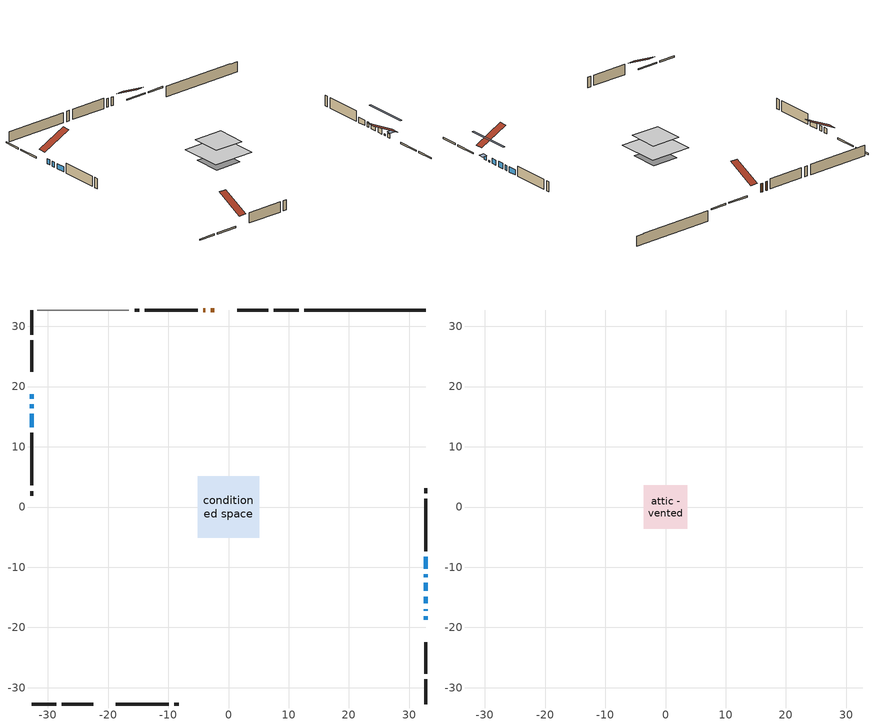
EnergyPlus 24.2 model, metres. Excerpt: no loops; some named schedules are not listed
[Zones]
conditioned space
 floor outside (Floor1 construction): -0.57,-0.57 -0.57,0.57 0.57,0.57 0.57,-0.57 z0.8
 floor adiabatic (AdiabaticFloorConstruction): -5.1,-5.1 -5.1,5.1 5.1,5.1 5.1,-5.1 z0.8
 floor foundation (Slab1 construction): -3.3,-3.3 -3.3,3.3 3.3,3.3 3.3,-3.3 z-1.64
 wall outside (RimJoist1 construction): 11.67,32.72 7.54,32.72 / -32.72,-32.72 -28.59,-32.72 / -32.72,32.72 -32.72,28.59 / 32.72,-32.72 32.72,-28.59 z0.8:1.1
 wall outside (RimJoist2 construction): 6.62,32.72 1.41,32.72 / -27.66,-32.72 -22.46,-32.72 / -32.72,27.66 -32.72,22.46 / 32.72,-27.66 32.72,-22.46 z0.8:1.1
 wall outside (AdiabaticWallConstruction 1): -2.34,32.72 -2.93,32.72 / -3.86,32.72 -4.22,32.72 z0.8:2.83
 wall outside (AdiabaticWallConstruction): 32.72,-18.71 32.72,-18.15 z0.8:1.72; 32.72,-17.22 32.72,-16.94 z0.8:1.17; -32.72,18.71 -32.72,18 / 32.72,-16.02 32.72,-14.87 / 32.72,-13.95 32.72,-12.56 / -32.72,17.07 -32.72,16.39 / 32.72,-11.63 32.72,-11.17 / 32.72,-10.24 32.72,-8.29 / -32.72,15.46 -32.72,13.27 z0.8:2.02
 wall outside (Wall1 construction): -5.15,32.72 -13.9,32.72 / -18.71,-32.72 -9.95,-32.72 / -32.72,12.34 -32.72,3.58 / 32.72,-7.36 32.72,1.39 z0.8:3.24
 wall outside (Wall3 construction): -14.83,32.72 -15.6,32.72 / -9.02,-32.72 -8.26,-32.72 / -32.72,2.65 -32.72,1.89 / 32.72,2.32 32.72,3.09 z0.8:3.24
 wall foundation (FoundationWall1 construction): 12.6,32.72,-1.64 12.6,32.72,0.8 30.7,32.72,0.8 30.7,32.72,0.75 32.72,32.72,0.75 32.72,32.72,-1.64
 wall adiabatic (Wall4 construction): -16.53,32.72 -31.79,32.72 z0.8:3.24
 window (WindowConstruction 6): 32.72,-18.71 32.72,-18.15 z0.8:1.71
 window (WindowConstruction 8): 32.72,-17.22 32.72,-16.95 z0.8:1.16
 window (WindowConstruction 7): -32.72,18.71 -32.72,18 z0.8:2.02
 window (WindowConstruction): 32.72,-16.02 32.72,-14.87 z0.8:2.02
 window (WindowConstruction 1): 32.72,-13.94 32.72,-12.56 z0.8:2.02
 window (WindowConstruction 2): -32.72,17.07 -32.72,16.39 z0.8:2.02
 window (WindowConstruction 3): 32.72,-11.63 32.72,-11.17 z0.8:2.02
 window (WindowConstruction 4): 32.72,-10.24 32.72,-8.29 z0.8:2.02
 window (WindowConstruction 5): -32.72,15.46 -32.72,13.27 z0.8:2.02
 door (Door): -2.34,32.72 -2.93,32.72 z0.8:2.83
 door (Door 1): -3.86,32.72 -4.22,32.72 z0.8:2.83
 ceiling adiabatic (AdiabaticFloorConstruction): 5.1,-5.1 5.1,5.1 -5.1,5.1 -5.1,-5.1 z0.8
attic - vented
 floor to conditioned space (Floor2 construction Reversed): -3.58,-3.58 -3.58,3.58 3.58,3.58 3.58,-3.58 z3.24
 roof outside (Roof1 construction): -1.41,32.72,3.24 -1.41,25.94,6.63 0.49,25.94,6.63 0.49,32.72,3.24; -19.64,-32.72,3.24 -19.64,-25.94,6.63 -21.53,-25.94,6.63 -21.53,-32.72,3.24; -32.72,19.64,3.24 -25.94,19.64,6.63 -25.94,21.53,6.63 -32.72,21.53,3.24; 32.72,-19.64,3.24 25.94,-19.64,6.63 25.94,-21.53,6.63 32.72,-21.53,3.24
shading: 32.72,-17.85 32.72,-19.01 33.93,-19.01 33.93,-17.85 z2.01; 32.72,-11.87 32.72,-22.3 33.13,-22.3 33.13,-11.87 z6.24
[Building]
Building 1: Terrain=Suburbs
[Site:Location]
Halifax Intl AP_NS: Latitude {deg}=44.88; Longitude {deg}=-63.51; Time Zone {hr}=-4; Elevation {m}=145; Keep Site Location Information=Yes
[Site:GroundTemperature:Shallow]
3.15511, 1.33576, 1.19006, 2.05344, 5.51939, 8.9692, 11.96, 13.8546, 14.0156, 12.4746, 9.56009, 6.2161
[Site:WaterMainsTemperature]
Calculation Method=Schedule; Temperature Schedule=mains temperature schedule
[Material] Roughness=Rough; Thermal Absorptance=0.9
Name | Thickness {m} | Conductivity {W/m-K} | Density {kg/m3} | Specific Heat {J/kg-K} | Solar Absorptance | Visible Absorptance
asphalt or fiberglass shingles | 0.00635 | 0.162714 | 1121.4 | 1465.45 | 0.4 | 0.4
ceiling loosefill ins | 0.254 | 0.0480833 | 16.02 | 1046.75 | 0.7 | 0.7
ceiling stud and cavity | 0.1397 | 0.110806 | 65.682 | 1177.47 | 0.7 | 0.7
concrete 4.0 in. | 0.1016 | 1.803125 | 2242.8 | 837.4 | 0.7 | 0.7
concrete 8.0 in. | 0.2032 | 1.803125 | 2242.8 | 837.4 | 0.7 | 0.7
door material | 0.04445 | 0.0451087 | 512.64 | 1214.23 | 0.7 | 0.7
door material 1 | 0.04445 | 0.20624 | 512.64 | 1214.23 | 0.7 | 0.7
exterior vertical ins | 0.07309 | 0.029427 | 32.04 | 1214.23 | 0.7 | 0.7
floor covering | 0.0127 | 0.0433444 | 54.468 | 1339.84 | 0.6 | 0.6
floor rigid ins; rim joist rigid ins; wall rigid ins | 0.051816 | 0.029427 | 32.04 | 1214.23 | 0.7 | 0.7
floor rigid ins 1; wall rigid ins 2 | 0.512978 | 0.029427 | 32.04 | 1214.23 | 0.7 | 0.7
floor stud and cavity | 0.1397 | 0.0905476 | 92.3553 | 1139.71 | 0.7 | 0.7
floor stud and cavity 1 | 0.1397 | 1.75129 | 37.0049 | 1207.88 | 0.7 | 0.7
furniture material conditioned space 1 | 0.1524 | 0.115458 | 640.8 | 1214.23 | 0.6 | 0.6
gypsum board | 0.0127 | 0.160291 | 801 | 837.4 | 0.6 | 0.6
gypsum board 1 | 0.0127 | 0.160291 | 801 | 837.4 | 0.7 | 0.7
osb sheathing 0.5 in. | 0.0127 | 0.115458 | 512.64 | 1214.23 | 0.7 | 0.7
osb sheathing 0.75 in. | 0.01905 | 0.115458 | 512.64 | 1214.23 | 0.7 | 0.7
osb sheathing 2.0 in. | 0.0508 | 0.115458 | 512.64 | 1214.23 | 0.7 | 0.7
rim joist stud and cavity | 0.0508 | 0.0452492 | 125.044 | 1163.47 | 0.6 | 0.6
rim joist stud and cavity 1 | 0.0508 | 0.0406006 | 125.044 | 1163.47 | 0.6 | 0.6
wall rigid ins 1 | 0.051816 | 0.029427 | 32.04 | 1214.23 | 0.4 | 0.4
wall stud and cavity | 0.1397 | 0.231988 | 139.0536 | 1170.24 | 0.7 | 0.7
wall stud and cavity 1 | 0.1397 | 0.0772735 | 139.0536 | 1170.24 | 0.7 | 0.7
wall stud and cavity 2 | 0.1397 | 0.18258 | 139.0536 | 1170.24 | 0.7 | 0.7
wall stud and cavity 3 | 0.0889 | 0.380278 | 52.3479 | 1209.89 | 0.7 | 0.7
wall stud and cavity 4 | 0.0889 | 0.391764 | 83.0341 | 1211.67 | 0.7 | 0.7
wood siding | 0.0254 | 0.102417 | 544.68 | 1172.36 | 0.4 | 0.4
wood siding 1; wood siding 2; wood siding 3 | 0.0254 | 0.102417 | 544.68 | 1172.36 | 0.7 | 0.7
[WindowMaterial:SimpleGlazingSystem]
Name | U-Factor {W/m2-K} | Solar Heat Gain Coefficient
WindowMaterial | 2.81969 | 0.47
WindowMaterial 1 | 2.27801 | 0.63
WindowMaterial 2 | 3.16946 | 0.55
WindowMaterial 3 | 3.02126 | 0.61
WindowMaterial 4 | 3.04681 | 0.63
WindowMaterial 5 | 3.10246 | 0.6
WindowMaterial 6 | 2.433023 | 0.56
WindowMaterial 7 | 2.97414 | 0.62
WindowMaterial 8 | 3.372732 | 0.24
[Construction]
AdiabaticFloorConstruction: floor stud and cavity 1, floor rigid ins 1, osb sheathing 0.75 in., floor covering
AdiabaticWallConstruction: wood siding 2, wall rigid ins 2, wall stud and cavity 3, gypsum board
AdiabaticWallConstruction 1: wood siding 3, wall rigid ins 2, wall stud and cavity 3, gypsum board
Door: door material
Door 1: door material 1
Floor1 construction: floor stud and cavity, floor rigid ins, osb sheathing 0.75 in., floor covering
Floor2 construction Reversed: gypsum board, ceiling stud and cavity, ceiling loosefill ins
FoundationWall1 construction: concrete 8.0 in., gypsum board 1
furniture construction conditioned space 1: furniture material conditioned space 1
PartitionWallConstruction: gypsum board, wall stud and cavity 4, gypsum board
RimJoist1 construction: wood siding 1, osb sheathing 2.0 in., rim joist stud and cavity
RimJoist2 construction: wood siding 1, rim joist rigid ins, osb sheathing 2.0 in., rim joist stud and cavity 1
Roof1 construction: asphalt or fiberglass shingles
Slab1 construction: concrete 4.0 in.
Wall1 construction: wood siding, wall rigid ins, osb sheathing 0.5 in., wall stud and cavity, gypsum board
Wall3 construction: wood siding, osb sheathing 0.5 in., wall stud and cavity 1, gypsum board
Wall4 construction: wall rigid ins 1, osb sheathing 0.5 in., wall stud and cavity 2, gypsum board
WindowConstruction: WindowMaterial
WindowConstruction 1: WindowMaterial 1
WindowConstruction 2: WindowMaterial 2
WindowConstruction 3: WindowMaterial 3
WindowConstruction 4: WindowMaterial 4
WindowConstruction 5: WindowMaterial 5
WindowConstruction 6: WindowMaterial 6
WindowConstruction 7: WindowMaterial 7
WindowConstruction 8: WindowMaterial 8
[Zone] Multiplier=1; Part of Total Floor Area=Yes
Name | Volume {m3}
attic - vented | 27.4508
conditioned space | 354.3
[Space]
Name | Zone | Volume {m3}
attic - vented 1 | attic - vented | 27.4508
conditioned space 1 | conditioned space | 354.3
[ZoneInfiltration:EffectiveLeakageArea]
infil attic - vented 1: Zone or Space=attic - vented 1; Schedule=Always On Discrete; Effective Air Leakage Area {cm2}=1840.48; Stack Coefficient=0.000235702; Wind Coefficient=1.03729e-05
[ZoneMixing]
whole house fan mix: Zone or Space=attic - vented; Schedule=Always On Continuous; Design Flow Rate Calculation Method=Flow/Zone; Design Flow Rate {m3/s}=0; Source Zone or Space=conditioned space
[SurfaceProperty:ExposedFoundationPerimeter]
Slab1: Exposed Perimeter Calculation Method=TotalExposedPerimeter; Total Exposed Perimeter {m}=20.117
[InternalMass] Zone or ZoneList=conditioned space; Space or SpaceList=conditioned space 1
Name | Construction | Surface Area {m2}
furniture mass conditioned space 1 | furniture construction conditioned space 1 | 59.6238
partition wall mass | PartitionWallConstruction | 149.059
[Lights]
interior lighting: Zone or ZoneList or Space or SpaceList=conditioned space 1; Schedule=interior lighting schedule; Design Level Calculation Method=LightingLevel; Lighting Level {W}=343.2; Return Air Fraction=0; Fraction Radiant=0.6; Fraction Visible=0.2; Fraction Replaceable=1
[People]
occupants: Zone or ZoneList or Space or SpaceList=conditioned space 1; Number of People Schedule=occupants schedule; Number of People Calculation Method=People; Number of People=3; Fraction Radiant=0.314171; Sensible Heat Fraction=0.56303; Activity Level Schedule=occupants activity schedule; Carbon Dioxide Generation Rate {m3/s-W}=0; Enable ASHRAE 55 Comfort Warnings=No; Mean Radiant Temperature Calculation Type=EnclosureAveraged
[ElectricEquipment] Zone or ZoneList or Space or SpaceList=conditioned space 1; Design Level Calculation Method=EquipmentLevel
Name | Schedule | Design Level {W} | Fraction Latent | Fraction Radiant | Fraction Lost
clothes dryer | clothes dryer schedule | 140.772 | 0.015 | 0.081 | 0.85
clothes washer | clothes washer schedule | 32.1985 | 0.03 | 0.162 | 0.7
cooking range | cooking range schedule | 208.969 | 0.08 | 0.432 | 0.2
dishwasher | dishwasher schedule | 66.8632 | 0.3 | 0.18 | 0.4
fridge | fridge schedule | 72.9452 | 0 | 0.6 | 0
mech vent bath fan 0 | mech vent bath fan 0 schedule | 50.2 | 0 | 0 | 1
mech vent bath fan 1 | mech vent bath fan 1 schedule | 50.2 | 0 | 0 | 1
mech vent house fan | mech vent house fan schedule | 19.9167 | 0 | 0 | 0.5
mech vent house fan cfis | mech vent house fan cfis schedule | 0 | 0 | 0 | 0
mech vent range fan 0 | mech vent range fan 0 schedule | 57 | 0 | 0 | 1
misc plug loads | misc plug loads schedule | 494.7 | 0.045 | 0.513 | 0.1
whole house fan | Always On Discrete | 0 | 0 | 0 | 1
[OtherEquipment] Zone or ZoneList or Space or SpaceList=conditioned space 1; Design Level Calculation Method=EquipmentLevel
Name | Fuel Type | Schedule | Design Level {W} | Fraction Latent | Fraction Radiant | Fraction Lost
clothes dryer 1 | Electricity | clothes dryer schedule | 0 | 0.015 | 0.081 | 0.85
cooking range 1 | Electricity | cooking range schedule | 0 | 0.08 | 0.432 | 0.2
general water use latent | None | general water use schedule | 59.3978 | 1 | 0 | 0
general water use sensible | None | general water use schedule | -58.539 | 0 | 0.6 | 0
mech vent house fan latent load | None | Always On Discrete | 0 | 1 | 0 | 0
mech vent house fan sensible load | None | Always On Discrete | 0 | 0 | 0 | 0
water heater energy adjustment1 | Electricity | Always On Discrete | 0.01 | 0 | 0 | 1
[ZoneInfiltration:DesignFlowRate] Zone or ZoneList or Space or SpaceList=conditioned space 1; Schedule=Always On Discrete; Design Flow Rate Calculation Method=Flow/Zone; Design Flow Rate {m3/s}=0
infil flow; natural vent flow; whole house fan flow
[AvailabilityManager:Scheduled]
furnace airloop Availability Manager: Schedule=Always On Discrete
[Foundation:Kiva]
Foundation Kiva 1: Initial Indoor Air Temperature {C}=18; Wall Height Above Grade {m}=0.799978; Wall Depth Below Slab {m}=0.2032; Custom Block Material Name 1=exterior vertical ins; Custom Block Depth 1 {m}=2.43998; Custom Block X Position 1 {m}=0.2159; Custom Block Z Position 1 {m}=0
[Foundation:Kiva:Settings]
Soil Conductivity {W/m-K}=0.849921; Soil Density {kg/m3}=1842.3; Soil Specific Heat {J/kg-K}=418.7; Ground Solar Absorptivity=0.9; Ground Thermal Absorptivity=0.9; Ground Surface Roughness {m}=0.03; Far-Field Width {m}=40; Deep-Ground Boundary Condition=ZeroFlux; Deep-Ground Depth {m}=40; Minimum Cell Dimension {m}=0.2; Maximum Cell Growth Coefficient=3; Simulation Timestep=Timestep
[Exterior:Lights]
exterior lighting: Schedule=exterior lighting schedule; Design Level {W}=75.6
[EnergyManagementSystem:GlobalVariable]
furnace_airloop_Fan_RTF
infil_program_Qfan
infil_program_Qinf
natural_vent_program_Qnv
natural_vent_program_Qwhf
[EnergyManagementSystem:Sensor]
Name | Output:Variable or Output:Meter Index Key | Output:Variable or Output:Meter
airflow_gain | infil flow | Infiltration Sensible Heat Gain Energy
airflow_gain_1 | natural vent flow | Infiltration Sensible Heat Gain Energy
airflow_gain_2 | whole house fan flow | Infiltration Sensible Heat Gain Energy
airflow_loss | infil flow | Infiltration Sensible Heat Loss Energy
airflow_loss_1 | natural vent flow | Infiltration Sensible Heat Loss Energy
airflow_loss_2 | whole house fan flow | Infiltration Sensible Heat Loss Energy
clg_load_cond |  | Cooling:EnergyTransfer:Zone:CONDITIONED SPACE
clg_sp_s; clg_sp_s_1 | cooling setpoint | Schedule Value
clothes_dryer_exhaust_0_sch_s | clothes dryer exhaust 0 schedule | Schedule Value
cool_season | cooling season schedule | Schedule Value
htg_load_cond |  | Heating:EnergyTransfer:Zone:CONDITIONED SPACE
htg_sp_s; htg_sp_s_1 | heating setpoint | Schedule Value
ig_ee_conv | clothes dryer | Electric Equipment Convective Heating Energy
ig_ee_conv_2 | cooking range | Electric Equipment Convective Heating Energy
ig_ee_conv_4 | fridge | Electric Equipment Convective Heating Energy
ig_ee_conv_5 | misc plug loads | Electric Equipment Convective Heating Energy
ig_ee_conv_6 | whole house fan | Electric Equipment Convective Heating Energy
ig_ee_rad | clothes dryer | Electric Equipment Radiant Heating Energy
ig_ee_rad_2 | cooking range | Electric Equipment Radiant Heating Energy
ig_ee_rad_4 | fridge | Electric Equipment Radiant Heating Energy
ig_ee_rad_5 | misc plug loads | Electric Equipment Radiant Heating Energy
ig_ee_rad_6 | whole house fan | Electric Equipment Radiant Heating Energy
ig_lgt_conv | interior lighting | Lights Convective Heating Energy
ig_lgt_rad | interior lighting | Lights Radiant Heating Energy
ig_lgt_vis | interior lighting | Lights Visible Radiation Heating Energy
ig_oe_conv | clothes dryer 1 | Other Equipment Convective Heating Energy
ig_oe_conv_1 | cooking range 1 | Other Equipment Convective Heating Energy
ig_oe_conv_2 | general water use latent | Other Equipment Convective Heating Energy
ig_oe_conv_3 | general water use sensible | Other Equipment Convective Heating Energy
ig_oe_conv_4 | water heater energy adjustment1 | Other Equipment Convective Heating Energy
ig_oe_rad | clothes dryer 1 | Other Equipment Radiant Heating Energy
ig_oe_rad_1 | cooking range 1 | Other Equipment Radiant Heating Energy
ig_oe_rad_2 | general water use latent | Other Equipment Radiant Heating Energy
ig_oe_rad_3 | general water use sensible | Other Equipment Radiant Heating Energy
ig_oe_rad_4 | water heater energy adjustment1 | Other Equipment Radiant Heating Energy
ig_ppl_conv | occupants | People Convective Heating Energy
ig_ppl_rad | occupants | People Radiant Heating Energy
im_conv | furniture mass conditioned space 1 | Surface Inside Face Convection Heat Gain Energy
im_conv_1 | partition wall mass | Surface Inside Face Convection Heat Gain Energy
im_ig | furniture mass conditioned space 1 | Surface Inside Face Internal Gains Radiation Heat Gain Energy
im_ig_1 | partition wall mass | Surface Inside Face Internal Gains Radiation Heat Gain Energy
im_lgt | furniture mass conditioned space 1 | Surface Inside Face Lights Radiation Heat Gain Energy
im_lgt_1 | partition wall mass | Surface Inside Face Lights Radiation Heat Gain Energy
im_sol | furniture mass conditioned space 1 | Surface Inside Face Solar Radiation Heat Gain Energy
im_sol_1 | partition wall mass | Surface Inside Face Solar Radiation Heat Gain Energy
im_surf | furniture mass conditioned space 1 | Surface Inside Face Net Surface Thermal Radiation Heat Gain Energy
im_surf_1 | partition wall mass | Surface Inside Face Net Surface Thermal Radiation Heat Gain Energy
mech_vent_bath_fan_0_sch_s | mech vent bath fan 0 schedule | Schedule Value
mech_vent_bath_fan_1_sch_s | mech vent bath fan 1 schedule | Schedule Value
mech_vent_range_fan_0_sch_s | mech vent range fan 0 schedule | Schedule Value
mv_conv | mech vent bath fan 0 | Electric Equipment Convective Heating Energy
mv_conv_1 | mech vent bath fan 1 | Electric Equipment Convective Heating Energy
mv_conv_2 | mech vent house fan | Electric Equipment Convective Heating Energy
mv_conv_3 | mech vent house fan cfis | Electric Equipment Convective Heating Energy
mv_conv_4 | mech vent range fan 0 | Electric Equipment Convective Heating Energy
mv_conv_5 | mech vent house fan latent load | Other Equipment Convective Heating Energy
mv_conv_6 | mech vent house fan sensible load | Other Equipment Convective Heating Energy
mv_rad | mech vent bath fan 0 | Electric Equipment Radiant Heating Energy
mv_rad_1 | mech vent bath fan 1 | Electric Equipment Radiant Heating Energy
mv_rad_2 | mech vent house fan | Electric Equipment Radiant Heating Energy
mv_rad_3 | mech vent house fan cfis | Electric Equipment Radiant Heating Energy
mv_rad_4 | mech vent range fan 0 | Electric Equipment Radiant Heating Energy
mv_rad_5 | mech vent house fan latent load | Other Equipment Radiant Heating Energy
mv_rad_6 | mech vent house fan sensible load | Other Equipment Radiant Heating Energy
natural_vent_s | natural vent schedule | Schedule Value
out_pb_s |  | Site Outdoor Air Barometric Pressure
out_wt_s |  | Site Outdoor Air Humidity Ratio
site_vw_s |  | Site Wind Speed
ss_back_out | Window1 | Surface Window Shortwave from Zone Back Out Window Heat Transfer Rate
ss_back_out_1 | Window11 | Surface Window Shortwave from Zone Back Out Window Heat Transfer Rate
ss_back_out_2 | Window2 | Surface Window Shortwave from Zone Back Out Window Heat Transfer Rate
ss_back_out_3 | Window3 | Surface Window Shortwave from Zone Back Out Window Heat Transfer Rate
ss_back_out_4 | Window5 | Surface Window Shortwave from Zone Back Out Window Heat Transfer Rate
ss_back_out_5 | Window6 | Surface Window Shortwave from Zone Back Out Window Heat Transfer Rate
ss_back_out_6 | Window7 | Surface Window Shortwave from Zone Back Out Window Heat Transfer Rate
ss_back_out_7 | Window8 | Surface Window Shortwave from Zone Back Out Window Heat Transfer Rate
ss_back_out_8 | Window9 | Surface Window Shortwave from Zone Back Out Window Heat Transfer Rate
ss_conv | Door1 | Surface Inside Face Convection Heat Gain Energy
ss_conv_1 | Door2 | Surface Inside Face Convection Heat Gain Energy
ss_conv_10 | Window9 | Surface Inside Face Convection Heat Gain Energy
ss_conv_2 | Window1 | Surface Inside Face Convection Heat Gain Energy
ss_conv_3 | Window11 | Surface Inside Face Convection Heat Gain Energy
ss_conv_4 | Window2 | Surface Inside Face Convection Heat Gain Energy
ss_conv_5 | Window3 | Surface Inside Face Convection Heat Gain Energy
ss_conv_6 | Window5 | Surface Inside Face Convection Heat Gain Energy
ss_conv_7 | Window6 | Surface Inside Face Convection Heat Gain Energy
ss_conv_8 | Window7 | Surface Inside Face Convection Heat Gain Energy
ss_conv_9 | Window8 | Surface Inside Face Convection Heat Gain Energy
ss_ig | Door1 | Surface Inside Face Internal Gains Radiation Heat Gain Energy
ss_ig_1 | Door2 | Surface Inside Face Internal Gains Radiation Heat Gain Energy
ss_ig_10 | Window9 | Surface Inside Face Internal Gains Radiation Heat Gain Energy
ss_ig_2 | Window1 | Surface Inside Face Internal Gains Radiation Heat Gain Energy
ss_ig_3 | Window11 | Surface Inside Face Internal Gains Radiation Heat Gain Energy
ss_ig_4 | Window2 | Surface Inside Face Internal Gains Radiation Heat Gain Energy
ss_ig_5 | Window3 | Surface Inside Face Internal Gains Radiation Heat Gain Energy
ss_ig_6 | Window5 | Surface Inside Face Internal Gains Radiation Heat Gain Energy
ss_ig_7 | Window6 | Surface Inside Face Internal Gains Radiation Heat Gain Energy
ss_ig_8 | Window7 | Surface Inside Face Internal Gains Radiation Heat Gain Energy
ss_ig_9 | Window8 | Surface Inside Face Internal Gains Radiation Heat Gain Energy
ss_lgt | Door1 | Surface Inside Face Lights Radiation Heat Gain Energy
ss_lgt_1 | Door2 | Surface Inside Face Lights Radiation Heat Gain Energy
ss_sol | Door1 | Surface Inside Face Solar Radiation Heat Gain Energy
ss_sol_1 | Door2 | Surface Inside Face Solar Radiation Heat Gain Energy
ss_surf | Door1 | Surface Inside Face Net Surface Thermal Radiation Heat Gain Energy
ss_surf_1 | Door2 | Surface Inside Face Net Surface Thermal Radiation Heat Gain Energy
ss_surf_10 | Window9 | Surface Inside Face Net Surface Thermal Radiation Heat Gain Energy
ss_surf_2 | Window1 | Surface Inside Face Net Surface Thermal Radiation Heat Gain Energy
ss_surf_3 | Window11 | Surface Inside Face Net Surface Thermal Radiation Heat Gain Energy
ss_surf_4 | Window2 | Surface Inside Face Net Surface Thermal Radiation Heat Gain Energy
ss_surf_5 | Window3 | Surface Inside Face Net Surface Thermal Radiation Heat Gain Energy
ss_surf_6 | Window5 | Surface Inside Face Net Surface Thermal Radiation Heat Gain Energy
ss_surf_7 | Window6 | Surface Inside Face Net Surface Thermal Radiation Heat Gain Energy
ss_surf_8 | Window7 | Surface Inside Face Net Surface Thermal Radiation Heat Gain Energy
ss_surf_9 | Window8 | Surface Inside Face Net Surface Thermal Radiation Heat Gain Energy
ss_trans_in | Window1 | Surface Window Transmitted Solar Radiation Rate
ss_trans_in_1 | Window11 | Surface Window Transmitted Solar Radiation Rate
ss_trans_in_2 | Window2 | Surface Window Transmitted Solar Radiation Rate
ss_trans_in_3 | Window3 | Surface Window Transmitted Solar Radiation Rate
ss_trans_in_4 | Window5 | Surface Window Transmitted Solar Radiation Rate
ss_trans_in_5 | Window6 | Surface Window Transmitted Solar Radiation Rate
ss_trans_in_6 | Window7 | Surface Window Transmitted Solar Radiation Rate
ss_trans_in_7 | Window8 | Surface Window Transmitted Solar Radiation Rate
ss_trans_in_8 | Window9 | Surface Window Transmitted Solar Radiation Rate
ss_trans_out | Window1 | Surface Inside Face Initial Transmitted Diffuse Transmitted Out Window Solar Radiation Rate
ss_trans_out_1 | Window11 | Surface Inside Face Initial Transmitted Diffuse Transmitted Out Window Solar Radiation Rate
ss_trans_out_2 | Window2 | Surface Inside Face Initial Transmitted Diffuse Transmitted Out Window Solar Radiation Rate
ss_trans_out_3 | Window3 | Surface Inside Face Initial Transmitted Diffuse Transmitted Out Window Solar Radiation Rate
ss_trans_out_4 | Window5 | Surface Inside Face Initial Transmitted Diffuse Transmitted Out Window Solar Radiation Rate
ss_trans_out_5 | Window6 | Surface Inside Face Initial Transmitted Diffuse Transmitted Out Window Solar Radiation Rate
ss_trans_out_6 | Window7 | Surface Inside Face Initial Transmitted Diffuse Transmitted Out Window Solar Radiation Rate
ss_trans_out_7 | Window8 | Surface Inside Face Initial Transmitted Diffuse Transmitted Out Window Solar Radiation Rate
ss_trans_out_8 | Window9 | Surface Inside Face Initial Transmitted Diffuse Transmitted Out Window Solar Radiation Rate
s_conv | Floor1 | Surface Inside Face Convection Heat Gain Energy
s_conv_1 | Floor2 | Surface Inside Face Convection Heat Gain Energy
s_conv_10 | RimJoist2:180 | Surface Inside Face Convection Heat Gain Energy
s_conv_11 | RimJoist2:270 | Surface Inside Face Convection Heat Gain Energy
s_conv_12 | RimJoist2:90 | Surface Inside Face Convection Heat Gain Energy
s_conv_13 | Slab1 | Surface Inside Face Convection Heat Gain Energy
s_conv_14 | Wall1:0 | Surface Inside Face Convection Heat Gain Energy
s_conv_15 | Wall1:180 | Surface Inside Face Convection Heat Gain Energy
s_conv_16 | Wall1:270 | Surface Inside Face Convection Heat Gain Energy
s_conv_17 | Wall1:90 | Surface Inside Face Convection Heat Gain Energy
s_conv_18 | Wall3:0 | Surface Inside Face Convection Heat Gain Energy
s_conv_19 | Wall3:180 | Surface Inside Face Convection Heat Gain Energy
s_conv_2 | FoundationWall1 | Surface Inside Face Convection Heat Gain Energy
s_conv_20 | Wall3:270 | Surface Inside Face Convection Heat Gain Energy
s_conv_21 | Wall3:90 | Surface Inside Face Convection Heat Gain Energy
s_conv_22 | Wall4 | Surface Inside Face Convection Heat Gain Energy
s_conv_3 | inferred conditioned ceiling | Surface Inside Face Convection Heat Gain Energy
s_conv_4 | inferred conditioned floor | Surface Inside Face Convection Heat Gain Energy
s_conv_5 | RimJoist1:0 | Surface Inside Face Convection Heat Gain Energy
s_conv_6 | RimJoist1:180 | Surface Inside Face Convection Heat Gain Energy
